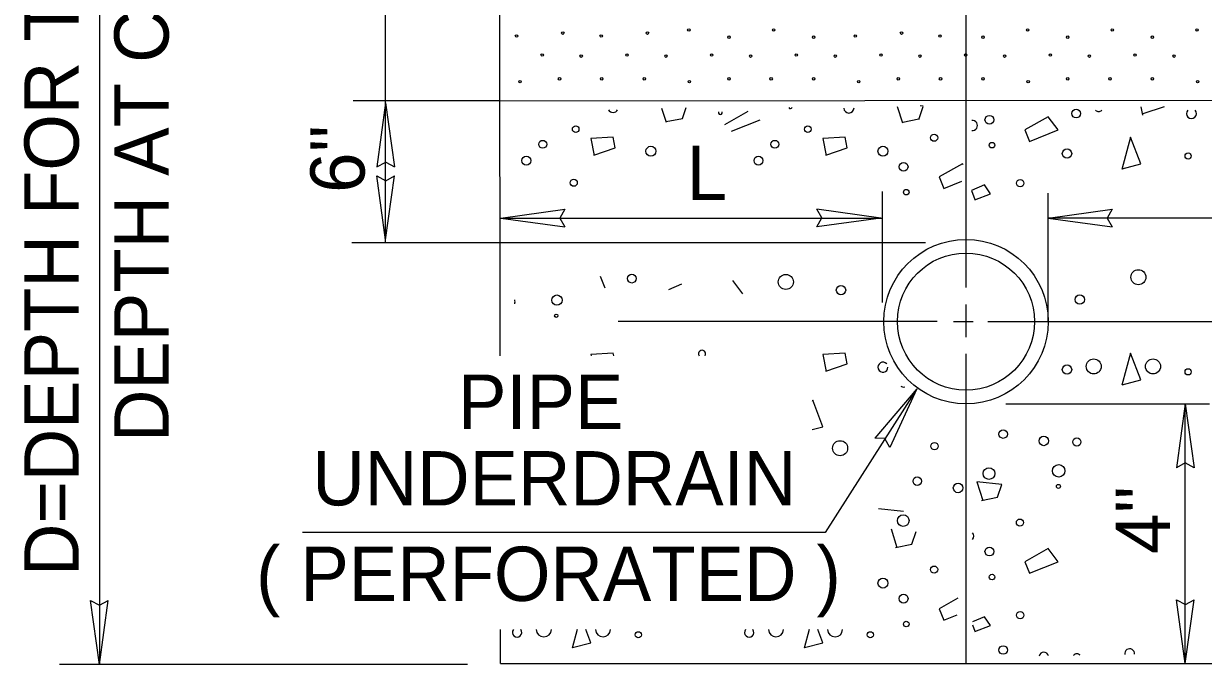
# Model space of a CAD drawing. Extents: x 741 to 1101, y -63 to 213.
# Drawn here: x 863.08 to 891.34, y -22.8 to -7.45 of the extents above; entities that cross this region are included whole.
import ezdxf

# ---------------------------------------------------------------- set-up
doc = ezdxf.new("R2010")
doc.units = 0
doc.layers.add('Level 1', color=7, linetype='Continuous')

msp = doc.modelspace()

# ---------------------------------------------------------------- linework, layer by layer
at = {"layer": 'Level 1'}
for p, q in [((885.657, -13.775), (885.657, 17.383)), ((864.895, 15.76), (864.895, -22.797)), ((871.752, -9.307), (871.753, 14.878)), ((874.494, -15.405), (874.464, 10.512)), ((874.487, -9.307), (870.971, -9.307)), ((871.752, -12.707), (871.752, -9.307)), ((874.487, -9.307), (896.869, -9.282)), ((890.42, -9.305), (890.419, -9.297)), ((871.752, -9.354), (871.542, -10.887)), ((871.752, -9.354), (871.963, -10.887)), ((878.361, -9.48), (878.467, -9.816)), ((878.861, -9.724), (878.948, -9.462)), ((880.425, -9.56), (879.866, -9.875)), ((884.007, -9.44), (884.129, -9.829)), ((884.523, -9.75), (884.626, -9.442)), ((884.626, -9.429), (884.557, -9.422)), ((889.839, -9.449), (889.876, -9.644)), ((889.894, -9.61), (890.407, -9.436)), ((878.474, -9.802), (878.861, -9.724)), ((880.036, -10.032), (880.721, -9.756)), ((884.137, -9.816), (884.523, -9.737)), ((887.621, -9.684), (887.062, -9.999)), ((887.858, -9.999), (887.621, -9.684)), ((877.203, -10.171), (876.666, -10.202)), ((877.25, -10.431), (877.203, -10.171)), ((882.761, -10.171), (882.225, -10.202)), ((882.808, -10.431), (882.761, -10.171)), ((887.062, -9.999), (887.172, -10.275)), ((887.172, -10.275), (887.858, -9.999)), ((876.666, -10.202), (876.745, -10.612)), ((876.737, -10.605), (877.25, -10.431)), ((882.225, -10.202), (882.303, -10.612)), ((882.296, -10.605), (882.808, -10.431)), ((889.592, -10.173), (889.387, -10.945)), ((889.837, -10.811), (889.592, -10.173)), ((885.567, -10.81), (885.008, -11.125)), ((885.581, -10.827), (885.567, -10.81)), ((889.395, -10.93), (889.837, -10.811)), ((871.752, -12.631), (871.542, -11.098)), ((871.752, -12.631), (871.963, -11.098)), ((885.008, -11.125), (885.118, -11.401)), ((885.118, -11.401), (885.55, -11.227)), ((883.655, -14.13), (883.655, -11.472)), ((886.092, -11.316), (885.784, -11.45)), ((885.784, -11.45), (885.863, -11.663)), ((885.863, -11.671), (886.242, -11.529)), ((886.242, -11.529), (886.092, -11.316)), ((887.619, -14.589), (887.619, -11.512)), ((874.491, -12.11), (883.655, -12.11)), ((874.508, -12.111), (876.041, -11.9)), ((874.508, -12.111), (876.041, -12.322)), ((883.615, -12.109), (882.082, -11.899)), ((883.615, -12.109), (882.082, -12.32)), ((887.619, -12.111), (889.152, -11.9)), ((896.866, -12.11), (887.619, -12.11)), ((887.619, -12.111), (889.152, -12.321)), ((884.68, -12.707), (870.946, -12.707)), ((876.893, -13.505), (877.004, -13.781)), ((878.837, -13.691), (878.529, -13.825)), ((880.305, -13.921), (880.069, -13.606)), ((885.657, -14.958), (885.657, -14.179)), ((884.962, -14.589), (877.318, -14.589)), ((885.353, -14.589), (885.825, -14.589)), ((886.174, -14.589), (892.635, -14.589)), ((877.203, -15.341), (876.666, -15.373)), ((876.666, -15.373), (876.673, -15.405)), ((877.214, -15.405), (877.203, -15.341)), ((882.761, -15.341), (882.225, -15.373)), ((882.225, -15.373), (882.303, -15.782)), ((882.808, -15.601), (882.761, -15.341)), ((885.657, -22.779), (885.657, -15.362)), ((889.592, -15.343), (889.387, -16.115)), ((889.837, -15.981), (889.592, -15.343)), ((882.296, -15.775), (882.808, -15.601)), ((889.395, -16.1), (889.837, -15.981)), ((884.471, -16.199), (883.469, -17.378)), ((884.471, -16.199), (883.824, -17.605)), ((881.98, -16.468), (881.971, -16.504)), ((882.225, -17.107), (881.98, -16.468)), ((886.606, -16.557), (891.482, -16.557)), ((890.904, -16.557), (890.693, -18.09)), ((890.904, -16.557), (891.114, -18.09)), ((890.905, -22.779), (890.905, -16.557)), ((881.971, -17.175), (882.225, -17.107)), ((886.51, -18.487), (885.911, -18.424)), ((885.911, -18.424), (886.052, -18.873)), ((886.407, -18.794), (886.51, -18.487)), ((886.021, -18.873), (886.407, -18.794)), ((884.159, -19.136), (883.559, -19.073)), ((883.857, -19.549), (883.999, -19.999)), ((884.353, -19.92), (884.456, -19.612)), ((883.967, -19.999), (884.353, -19.92)), ((887.621, -20.024), (887.062, -20.339)), ((887.858, -20.339), (887.621, -20.024)), ((887.062, -20.339), (887.172, -20.615)), ((887.172, -20.615), (887.858, -20.339)), ((864.896, -22.796), (864.686, -21.264)), ((864.896, -22.796), (865.107, -21.264)), ((885.459, -21.211), (885.008, -21.465)), ((885.008, -21.465), (885.118, -21.741)), ((890.905, -22.779), (890.694, -21.247)), ((890.905, -22.779), (891.115, -21.247)), ((885.118, -21.741), (885.438, -21.612)), ((886.092, -21.656), (885.806, -21.781)), ((886.242, -21.869), (886.092, -21.656)), ((874.502, -22.779), (874.501, -21.964)), ((876.336, -21.964), (876.217, -22.411)), ((876.666, -22.277), (876.547, -21.964)), ((881.894, -21.964), (881.775, -22.411)), ((882.225, -22.277), (882.105, -21.964)), ((885.806, -21.848), (885.863, -22.003)), ((885.863, -22.011), (886.242, -21.869)), ((876.225, -22.395), (876.666, -22.277)), ((881.783, -22.395), (882.225, -22.277)), ((873.714, -22.797), (863.942, -22.797)), ((874.502, -22.779), (896.849, -22.779))]:
    msp.add_line(p, q, dxfattribs=at)
for points in [[(871.542, -10.887), (871.754, -10.768), (871.963, -10.887)], [(871.542, -11.098), (871.754, -11.217), (871.963, -11.098)], [(876.041, -11.9), (875.922, -12.113), (876.041, -12.322)], [(882.082, -12.32), (882.201, -12.107), (882.082, -11.899)], [(889.152, -11.9), (889.033, -12.113), (889.152, -12.321)], [(884.472, -16.199), (882.279, -19.635), (869.763, -19.635)], [(883.824, -17.605), (883.708, -17.39), (883.469, -17.378)], [(891.114, -18.09), (890.902, -17.971), (890.693, -18.09)], [(864.686, -21.264), (864.898, -21.382), (865.107, -21.264)], [(890.694, -21.247), (890.907, -21.365), (891.115, -21.247)]]:
    msp.add_lwpolyline(points, dxfattribs=at)
for centre, radius in [((879.014, -7.605), 0.029), ((881.043, -7.605), 0.029), ((887.128, -7.605), 0.029), ((889.156, -7.605), 0.029), ((891.185, -7.605), 0.029), ((874.887, -7.753), 0.029), ((875.995, -7.682), 0.029), ((876.915, -7.753), 0.029), ((878.023, -7.682), 0.029), ((879.974, -7.779), 0.029), ((882.002, -7.779), 0.029), ((883, -7.753), 0.029), ((884.108, -7.682), 0.029), ((885.029, -7.753), 0.029), ((886.059, -7.779), 0.029), ((888.087, -7.779), 0.029), ((890.116, -7.779), 0.029), ((875.502, -8.207), 0.029), ((877.531, -8.207), 0.029), ((879.559, -8.207), 0.029), ((881.587, -8.207), 0.029), ((883.616, -8.207), 0.029), ((885.644, -8.207), 0.029), ((887.672, -8.207), 0.029), ((889.701, -8.207), 0.029), ((876.435, -8.233), 0.029), ((878.464, -8.233), 0.029), ((880.492, -8.233), 0.029), ((882.521, -8.233), 0.029), ((884.549, -8.233), 0.029), ((886.577, -8.233), 0.029), ((888.606, -8.233), 0.029), ((890.634, -8.233), 0.029), ((875.917, -8.777), 0.029), ((876.928, -8.777), 0.029), ((877.945, -8.777), 0.029), ((879.974, -8.777), 0.029), ((880.985, -8.777), 0.029), ((882.002, -8.777), 0.029), ((884.03, -8.777), 0.029), ((885.042, -8.777), 0.029), ((886.059, -8.777), 0.029), ((888.087, -8.777), 0.029), ((889.098, -8.777), 0.029), ((890.116, -8.777), 0.029), ((874.971, -8.842), 0.029), ((879.027, -8.842), 0.029), ((883.084, -8.842), 0.029), ((887.141, -8.842), 0.029), ((891.198, -8.842), 0.029), ((888.292, -9.609), 0.105), ((886.212, -9.756), 0.105), ((876.304, -9.982), 0.0789), ((881.862, -9.982), 0.0789), ((884.889, -10.187), 0.0852), ((875.515, -10.344), 0.0949), ((878.105, -10.51), 0.12), ((881.074, -10.344), 0.0949), ((883.663, -10.51), 0.12), ((886.275, -10.366), 0.0664), ((875.122, -10.735), 0.105), ((880.68, -10.735), 0.105), ((888.071, -10.567), 0.112), ((890.972, -10.622), 0.0744), ((884.158, -10.882), 0.105), ((876.257, -11.265), 0.0852), ((886.951, -11.276), 0.0882), ((884.221, -11.491), 0.0664), ((885.651, -14.589), 1.968), ((885.651, -14.589), 1.642), ((877.648, -13.56), 0.105), ((881.337, -13.64), 0.18), ((889.781, -13.526), 0.18), ((882.658, -13.835), 0.112), ((875.856, -14.075), 0.123), ((888.376, -14.062), 0.113), ((875.839, -14.45), 0.0402), ((888.711, -15.662), 0.18), ((890.131, -15.662), 0.18), ((888.071, -15.737), 0.112), ((890.972, -15.792), 0.0744), ((886.54, -17.282), 0.102), ((882.637, -17.62), 0.18), ((884.897, -17.572), 0.0882), ((887.515, -17.447), 0.113), ((888.307, -17.471), 0.0975), ((887.872, -18.162), 0.149), ((884.486, -18.408), 0.102), ((886.202, -18.228), 0.14), ((885.461, -18.573), 0.113), ((887.866, -18.534), 0.0479), ((884.148, -19.354), 0.14), ((886.943, -19.401), 0.0852), ((886.212, -20.096), 0.105), ((884.889, -20.527), 0.0852), ((883.663, -20.85), 0.12), ((886.275, -20.706), 0.0664), ((884.158, -21.222), 0.105), ((886.951, -21.617), 0.0882), ((877.802, -22.088), 0.0744), ((883.36, -22.088), 0.0744), ((884.221, -21.831), 0.0664), ((886.54, -22.452), 0.102)]:
    msp.add_circle(centre, radius, dxfattribs=at)
for centre, radius, start, end in [((877.197, -9.459), 0.123, 208.3978, 332.7043), ((879.769, -9.581), 0.0479, 162.4609, 18.6411), ((881.449, -9.45), 0.0402, 200.3173, 340.7848), ((882.847, -9.472), 0.123, 182.3158, 358.7862), ((888.83, -9.467), 0.0949, 220.1841, 318.7244), ((891.052, -9.606), 0.12, 138.7559, 40.1525), ((885.808, -9.894), 0.12, 262.9893, 97.0107), ((874.702, -14.117), 0.149, 340.4292, 17.78), ((879.331, -15.357), 0.0852, 325.1927, 214.8073), ((883.663, -15.68), 0.12, 41.8662, 359.2436), ((884.158, -16.052), 0.105, 229.6267, 283.8961), ((885.717, -19.724), 0.12, 317.6084, 42.3916), ((874.9, -22.033), 0.112, 141.9723, 38.0277), ((875.541, -21.957), 0.18, 182.1011, 357.8989), ((876.96, -21.957), 0.18, 182.1011, 357.8989), ((880.459, -22.033), 0.112, 141.9723, 38.0277), ((881.099, -21.957), 0.18, 182.1011, 357.8989), ((882.518, -21.957), 0.18, 182.1011, 357.8989), ((887.515, -22.617), 0.113, 11.6172, 170.6081), ((888.307, -22.641), 0.0975, 39.1835, 143.0418), ((889.572, -22.537), 0.114, 351.2331, 190.9922)]:
    msp.add_arc(centre, radius, start, end, dxfattribs=at)

# ---------------------------------------------------------------- texts
for s, rotation, p in [('D=DEPTH FOR TRENCH EXCAVATION =', 90, (864.4, -20.682)), ('DEPTH AT CENTERLINE OF DITCH', 90, (866.554, -17.473)), ("6''", 90, (871.248, -11.507)), ('L', 360, (878.963, -11.674)), ('PIPE ', 360, (873.485, -17.158)), ('UNDERDRAIN', 360, (869.997, -18.99)), ("4''", 90, (890.537, -20.151)), (' ( PERFORATED )', 360, (868.166, -21.277))]:
    msp.add_text(s, height=1.3, rotation=rotation, dxfattribs=at).set_placement(p)

doc.saveas('drawing.dxf')
